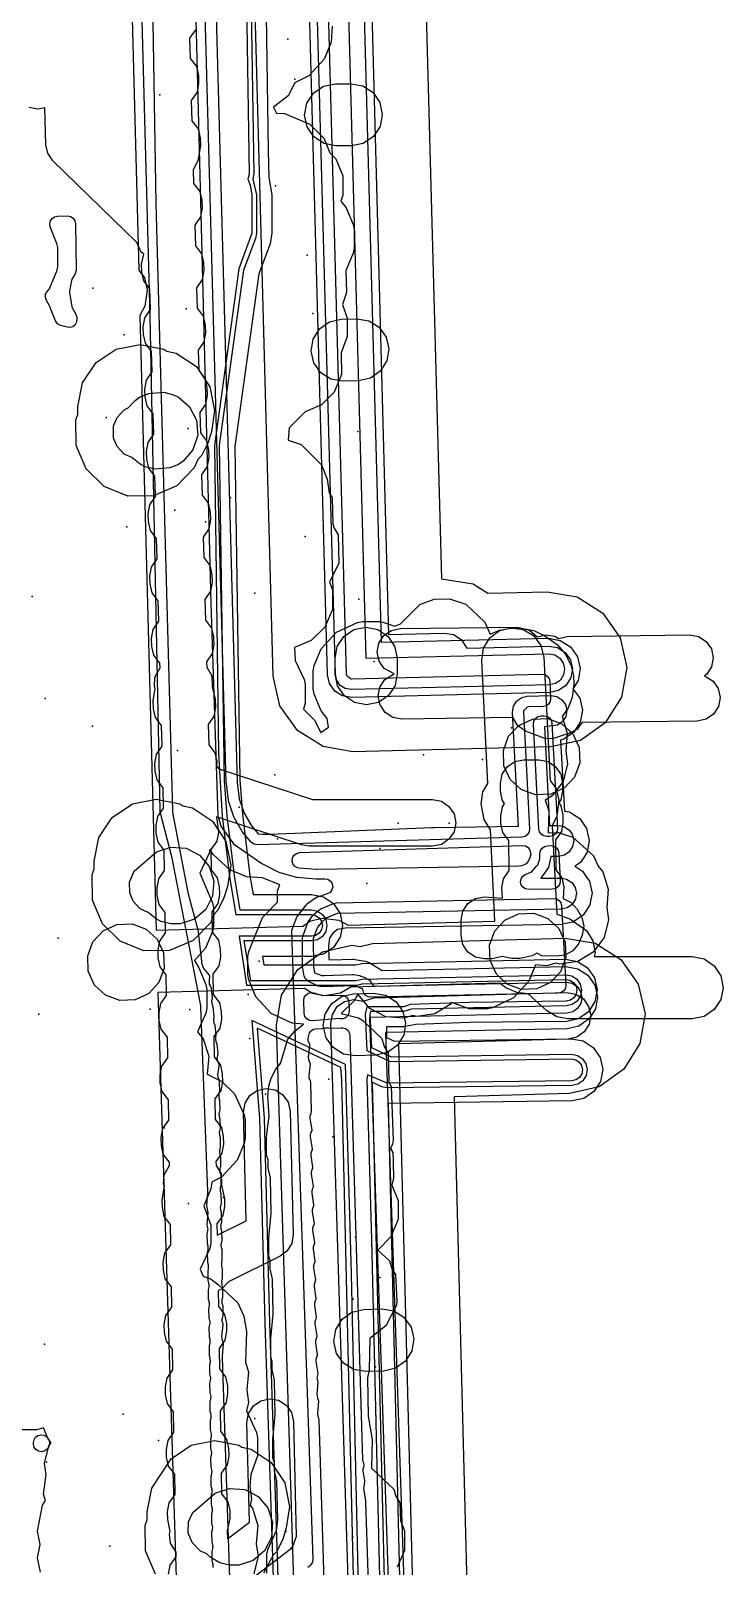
# Model space of a CAD drawing. Header units: metres. Extents: x 17722 to 17999, y 13535 to 15917.
# Drawn here: x 17816.7 to 17861.3, y 14822 to 14920.9 of the extents above; entities that cross this region are included whole.
import ezdxf

# ---------------------------------------------------------------- set-up
doc = ezdxf.new("R2010")
doc.units = ezdxf.units.M
for name, color, linetype in [('AI_GREENING_ALLOWED_ZONE', 4, 'Continuous'), ('AI_GREENING_EXCLUSIONS', 1, 'Continuous'), ('AI_GREENING_LAWN', 82, 'Continuous'), ('AI_GREENING_REJECTED', 6, 'Continuous')]:
    doc.layers.add(name, color=color, linetype=linetype)

msp = doc.modelspace()

# ---------------------------------------------------------------- linework, layer by layer
at = {"layer": 'AI_GREENING_ALLOWED_ZONE'}
for points in [[(17819.635, 14902.294), (17819.617, 14902.101), (17819.526, 14901.93), (17819.378, 14901.806), (17819.193, 14901.748), (17819, 14901.764), (17818.583, 14901.884), (17818.384, 14901.994), (17818.255, 14902.181), (17817.871, 14903.157), (17817.853, 14903.193), (17817.674, 14903.496), (17817.608, 14903.688), (17817.623, 14903.889), (17817.717, 14904.068), (17817.864, 14904.248), (17817.901, 14904.309), (17818.331, 14905.336), (17818.346, 14905.383), (17818.401, 14905.657), (17818.406, 14905.706), (17818.406, 14906.844), (17818.401, 14906.893), (17818.345, 14907.169), (17818.332, 14907.212), (17817.922, 14908.24), (17817.886, 14908.43), (17817.925, 14908.619), (17818.033, 14908.779), (17818.193, 14908.886), (17818.382, 14908.925), (17819.033, 14908.931), (17819.224, 14908.895), (17819.386, 14908.789), (17819.496, 14908.629), (17819.537, 14908.439), (17819.586, 14905.445), (17819.509, 14905.17), (17819.315, 14904.862), (17819.281, 14904.772), (17819.164, 14904.092), (17819.163, 14904.01), (17819.314, 14903.076), (17819.343, 14902.994), (17819.562, 14902.605), (17819.624, 14902.409), (17819.635, 14902.294)], [(17816.848, 14829.963), (17816.879, 14830.149), (17816.978, 14830.31), (17817.128, 14830.423), (17817.31, 14830.473), (17817.498, 14830.451), (17817.664, 14830.361), (17817.756, 14830.252), (17817.76, 14830.255), (17817.782, 14830.224), (17817.789, 14830.209), (17817.79, 14830.208), (17817.79, 14830.208), (17817.856, 14830.069), (17817.873, 14829.898), (17817.831, 14829.732), (17817.807, 14829.677), (17817.697, 14829.52), (17817.536, 14829.416), (17817.348, 14829.38), (17817.16, 14829.418), (17817, 14829.523), (17816.891, 14829.681), (17816.85, 14829.869), (17816.848, 14829.963)]]:
    msp.add_lwpolyline(points, close=True, dxfattribs=at)
at = {"layer": 'AI_GREENING_EXCLUSIONS'}
for points in [[(17822.581, 14945.133), (17823.622, 14905.451), (17823.98, 14904.943), (17824.153, 14904.182), (17824.013, 14903.135), (17823.699, 14902.517), (17824.737, 14862.948), (17834.182, 14863.201), (17834.689, 14863.56), (17835.45, 14863.732), (17836.498, 14863.594), (17837.115, 14863.279), (17846.559, 14863.532), (17846.26, 14869.411), (17845.863, 14870.076), (17845.673, 14871.09), (17845.787, 14871.862), (17846.108, 14872.4), (17845.704, 14880.329), (17845.817, 14881.101), (17846.217, 14881.771), (17846.843, 14882.237), (17847.6, 14882.428), (17848.372, 14882.315), (17849.042, 14881.915), (17849.508, 14881.289), (17849.699, 14880.532), (17850.103, 14872.599), (17850.474, 14872.101), (17850.664, 14871.344), (17850.551, 14870.293), (17850.252, 14869.669), (17850.541, 14863.988), (17851.37, 14863.689), (17852.446, 14862.931), (17852.868, 14862.274), (17853.006, 14861.506), (17852.95, 14861.252), (17859.262, 14861.252), (17860.028, 14861.099), (17860.676, 14860.666), (17861.11, 14860.017), (17861.262, 14859.252), (17861.11, 14858.486), (17860.676, 14857.838), (17860.028, 14857.404), (17859.262, 14857.252), (17851.228, 14857.252), (17850.55, 14857.37), (17849.882, 14857.772), (17848.688, 14858.859), (17847.972, 14858.936), (17847.25, 14859.239), (17846.872, 14859.539), (17837.277, 14859.282), (17836.602, 14858.902), (17835.584, 14858.737), (17834.815, 14858.868), (17834.285, 14859.202), (17824.852, 14858.95), (17826.222, 14815.1)], [(17828.179, 14937.468), (17829.956, 14872.466), (17830.09, 14871.418), (17830.402, 14870.496), (17830.879, 14869.664), (17831.315, 14869.16), (17831.565, 14869.145), (17832.091, 14869.139), (17842.475, 14869.561), (17842.514, 14869.562), (17842.669, 14869.568), (17847.988, 14869.658), (17848.074, 14869.66), (17847.688, 14876.973), (17847.752, 14877.383), (17847.96, 14877.713), (17848.278, 14877.938), (17848.634, 14878.024), (17850.159, 14878.066), (17850.544, 14878), (17850.874, 14877.793), (17851.099, 14877.474), (17851.186, 14877.094), (17851.12, 14876.709), (17850.913, 14876.379), (17850.594, 14876.153), (17849.739, 14876.054), (17850.075, 14869.693), (17850.611, 14869.702), (17850.611, 14869.702), (17850.611, 14869.702), (17850.611, 14869.702), (17850.803, 14869.667), (17850.995, 14869.633), (17850.995, 14869.633), (17850.995, 14869.633), (17851.159, 14869.527), (17851.323, 14869.421), (17851.323, 14869.421), (17851.323, 14869.421), (17851.434, 14869.261), (17851.545, 14869.101), (17851.545, 14869.101), (17851.545, 14869.101), (17851.586, 14868.91), (17851.628, 14868.719), (17851.628, 14868.719), (17851.628, 14868.719), (17851.593, 14868.527), (17851.558, 14868.335), (17851.558, 14868.335), (17851.558, 14868.335), (17851.452, 14868.171), (17851.347, 14868.007), (17851.347, 14868.007), (17851.347, 14868.007), (17851.186, 14867.896), (17851.026, 14867.785), (17851.026, 14867.785), (17851.026, 14867.785), (17850.835, 14867.744), (17850.645, 14867.703), (17850.645, 14867.703), (17850.645, 14867.703), (17850.163, 14867.696), (17850.014, 14866.999), (17849.514, 14866.297), (17850.79, 14866.311), (17850.79, 14866.311), (17850.79, 14866.311), (17850.982, 14866.276), (17851.174, 14866.241), (17851.174, 14866.241), (17851.174, 14866.241), (17851.338, 14866.135), (17851.502, 14866.03), (17851.502, 14866.03), (17851.502, 14866.03), (17851.613, 14865.869), (17851.724, 14865.709), (17851.724, 14865.709), (17851.724, 14865.709), (17851.766, 14865.518), (17851.807, 14865.327), (17851.807, 14865.327), (17851.807, 14865.327), (17851.772, 14865.135), (17851.737, 14864.943), (17851.737, 14864.943), (17851.737, 14864.943), (17851.631, 14864.779), (17851.526, 14864.616), (17851.526, 14864.616), (17851.526, 14864.616), (17851.365, 14864.504), (17851.205, 14864.393), (17851.205, 14864.393), (17851.205, 14864.393), (17851.014, 14864.352), (17850.823, 14864.311), (17836.397, 14864.032), (17835.681, 14863.717), (17835.38, 14863.458), (17835.136, 14863.144), (17834.858, 14862.413), (17834.872, 14860.624), (17834.945, 14860.217), (17834.945, 14860.217), (17834.945, 14860.217), (17835.414, 14860.032), (17835.566, 14860.028), (17837.387, 14860.09), (17837.387, 14860.09), (17837.387, 14860.09), (17837.462, 14860.093), (17837.847, 14860.03), (17837.918, 14859.987), (17838.137, 14859.928), (17838.473, 14859.73), (17838.728, 14859.34), (17851.139, 14859.609), (17851.139, 14859.609), (17851.139, 14859.609), (17851.139, 14859.609), (17851.523, 14859.542), (17851.523, 14859.542), (17851.523, 14859.542), (17851.688, 14859.437), (17851.852, 14859.332), (17851.852, 14859.332), (17851.852, 14859.332), (17851.964, 14859.172), (17852.076, 14859.012), (17852.076, 14859.012), (17852.076, 14859.012), (17852.118, 14858.822), (17852.161, 14858.631), (17852.161, 14858.631), (17852.161, 14858.631), (17852.127, 14858.439), (17852.093, 14858.247), (17852.093, 14858.247), (17852.093, 14858.247), (17851.988, 14858.083), (17851.883, 14857.918), (17851.883, 14857.918), (17851.883, 14857.918), (17851.723, 14857.806), (17851.564, 14857.694), (17851.564, 14857.694), (17851.564, 14857.694), (17851.373, 14857.652), (17851.183, 14857.61), (17851.183, 14857.61), (17851.183, 14857.61), (17851.183, 14857.61), (17838.483, 14857.334), (17840.931, 14783.6)], [(17841.934, 14929.062), (17843.115, 14885.58), (17845.152, 14885.249), (17846.094, 14884.652), (17849.924, 14884.744), (17851.846, 14884.41), (17853.494, 14883.366), (17854.617, 14881.77), (17855.043, 14879.867), (17854.709, 14877.945), (17853.664, 14876.297), (17852.069, 14875.174), (17850.165, 14874.747), (17837.4, 14874.439), (17835.492, 14874.768), (17833.841, 14875.808), (17832.713, 14877.4), (17832.281, 14879.302), (17830.775, 14934.777)], [(17838.34, 14932.471), (17839.711, 14881.997), (17843.315, 14882.084), (17843.891, 14881.984), (17844.386, 14881.671), (17844.739, 14881.118), (17850.008, 14881.245), (17850.585, 14881.145), (17851.079, 14880.832), (17851.416, 14880.353), (17851.544, 14879.782), (17851.444, 14879.206), (17851.131, 14878.711), (17850.652, 14878.374), (17850.081, 14878.246), (17837.315, 14877.938), (17836.739, 14878.039), (17836.248, 14878.349), (17835.909, 14878.826), (17835.78, 14879.397), (17834.274, 14934.867)], [(17836.801, 14933.912), (17838.252, 14880.462), (17850.021, 14880.746), (17850.405, 14880.679), (17850.405, 14880.679), (17850.734, 14880.47), (17850.959, 14880.151), (17851.044, 14879.77), (17850.978, 14879.386), (17850.769, 14879.056), (17850.45, 14878.832), (17850.069, 14878.746), (17837.303, 14878.438), (17836.92, 14878.505), (17836.59, 14878.713), (17836.366, 14879.031), (17836.28, 14879.411), (17834.774, 14934.857)], [(17837.827, 14932.939), (17839.224, 14881.485), (17849.996, 14881.745), (17850.765, 14881.612), (17851.424, 14881.194), (17851.873, 14880.556), (17852.044, 14879.794), (17851.91, 14879.025), (17851.576, 14878.498), (17852.013, 14877.882), (17852.186, 14877.121), (17852.054, 14876.352), (17851.639, 14875.691), (17851.002, 14875.24), (17850.786, 14875.191), (17851.027, 14870.624), (17851.362, 14870.563), (17851.362, 14870.563), (17851.362, 14870.563), (17851.69, 14870.352), (17852.018, 14870.14), (17852.018, 14870.14), (17852.018, 14870.14), (17852.24, 14869.82), (17852.462, 14869.499), (17852.462, 14869.499), (17852.462, 14869.499), (17852.545, 14869.117), (17852.628, 14868.736), (17852.628, 14868.736), (17852.628, 14868.736), (17852.558, 14868.352), (17852.488, 14867.968), (17852.488, 14867.968), (17852.488, 14867.968), (17852.277, 14867.64), (17852.066, 14867.312), (17852.066, 14867.312), (17852.066, 14867.312), (17851.745, 14867.09), (17851.708, 14867.064), (17851.87, 14866.96), (17852.198, 14866.748), (17852.198, 14866.748), (17852.198, 14866.748), (17852.42, 14866.427), (17852.642, 14866.107), (17852.642, 14866.107), (17852.642, 14866.107), (17852.724, 14865.725), (17852.807, 14865.344), (17852.807, 14865.344), (17852.807, 14865.344), (17852.737, 14864.96), (17852.667, 14864.576), (17852.667, 14864.576), (17852.667, 14864.576), (17852.456, 14864.248), (17852.244, 14863.92), (17852.244, 14863.92), (17852.244, 14863.92), (17851.923, 14863.698), (17851.603, 14863.476), (17851.603, 14863.476), (17851.603, 14863.476), (17851.221, 14863.394), (17850.84, 14863.311), (17850.84, 14863.311), (17850.84, 14863.311), (17850.84, 14863.311), (17836.908, 14863.085), (17836.427, 14862.99), (17836.108, 14862.765), (17835.9, 14862.435), (17835.829, 14861.95), (17835.858, 14861.073), (17836.063, 14861.046), (17837.353, 14861.09), (17837.353, 14861.09), (17837.353, 14861.09), (17837.428, 14861.092), (17838.198, 14860.966), (17838.261, 14860.927), (17838.466, 14860.872), (17839.287, 14860.352), (17851.117, 14860.609), (17851.886, 14860.474), (17851.886, 14860.474), (17851.886, 14860.474), (17852.544, 14860.054), (17852.544, 14860.054), (17852.544, 14860.054), (17852.992, 14859.415), (17852.992, 14859.415), (17852.992, 14859.415), (17853.076, 14859.034), (17853.16, 14858.653), (17853.16, 14858.653), (17853.16, 14858.653), (17853.093, 14858.269), (17853.025, 14857.885), (17853.025, 14857.885), (17853.025, 14857.885), (17852.815, 14857.556), (17852.605, 14857.227), (17852.605, 14857.227), (17852.605, 14857.227), (17852.286, 14857.003), (17851.966, 14856.779), (17851.966, 14856.779), (17851.966, 14856.779), (17851.585, 14856.695), (17851.204, 14856.61), (17851.204, 14856.61), (17851.204, 14856.61), (17851.204, 14856.61), (17839.516, 14856.356), (17841.93, 14783.633)], [(17830.399, 14932.313), (17830.726, 14911.633), (17830.644, 14911.301), (17830.788, 14910.92), (17830.891, 14910.283), (17830.891, 14907.824), (17830.066, 14905.524), (17828.495, 14894.166), (17828.749, 14874.322), (17828.997, 14870.294), (17829.479, 14866.262), (17829.873, 14863.958), (17834.741, 14863.958), (17835.009, 14863.905), (17835.236, 14863.753), (17835.388, 14863.526), (17835.441, 14863.258), (17835.388, 14862.99), (17835.236, 14862.763), (17835.009, 14862.611), (17834.741, 14862.558), (17830.082, 14862.558), (17830.55, 14859.423), (17837.691, 14859.423), (17838.004, 14859.507), (17851.121, 14859.781), (17851.39, 14859.733), (17851.62, 14859.586), (17851.777, 14859.362), (17851.836, 14859.096), (17851.788, 14858.827), (17851.641, 14858.596), (17851.417, 14858.44), (17851.151, 14858.381), (17844.894, 14858.3), (17841.094, 14858.171), (17840.684, 14858.023), (17838.299, 14858.023), (17838.195, 14857.538), (17838.304, 14855.211), (17839.805, 14854.507), (17851.487, 14854.661), (17851.756, 14854.612), (17851.985, 14854.463), (17852.139, 14854.238), (17852.196, 14853.971), (17852.146, 14853.702), (17851.998, 14853.473), (17851.773, 14853.318), (17851.506, 14853.261), (17839.621, 14853.105), (17838.344, 14853.646), (17838.301, 14853.368), (17838.614, 14843.031), (17839.243, 14815.846)], [(17830.71, 14931.631), (17831.026, 14911.638), (17830.967, 14911.315), (17831.191, 14910.283), (17831.191, 14907.824), (17831.131, 14907.484), (17830.365, 14905.449), (17828.795, 14894.149), (17829.124, 14872.568), (17829.296, 14870.323), (17829.776, 14866.306), (17830.132, 14864.258), (17834.741, 14864.258), (17835.124, 14864.182), (17835.448, 14863.965), (17835.665, 14863.641), (17835.741, 14863.258), (17835.665, 14862.875), (17835.448, 14862.551), (17835.124, 14862.334), (17834.741, 14862.258), (17830.38, 14862.258), (17830.809, 14859.723), (17837.617, 14859.723), (17837.998, 14859.807), (17851.115, 14860.081), (17851.499, 14860.013), (17851.828, 14859.803), (17852.052, 14859.483), (17852.136, 14859.102), (17852.068, 14858.718), (17851.858, 14858.389), (17851.538, 14858.165), (17851.157, 14858.081), (17841.178, 14857.873), (17840.684, 14857.723), (17838.535, 14857.723), (17838.495, 14857.546), (17838.6, 14855.404), (17839.87, 14854.808), (17851.483, 14854.961), (17851.867, 14854.89), (17852.194, 14854.678), (17852.415, 14854.356), (17852.496, 14853.975), (17852.425, 14853.591), (17852.213, 14853.264), (17851.891, 14853.043), (17851.51, 14852.961), (17839.607, 14852.806), (17839.283, 14852.876), (17838.647, 14853.172), (17839.543, 14815.856)], [(17831.699, 14930.539), (17831.952, 14913.151), (17831.994, 14911.4), (17832.191, 14910.283), (17832.191, 14907.824), (17832.072, 14907.143), (17831.361, 14905.202), (17829.797, 14894.091), (17830.123, 14872.624), (17830.291, 14870.422), (17830.765, 14866.454), (17830.994, 14865.258), (17834.741, 14865.258), (17835.506, 14865.106), (17836.155, 14864.672), (17836.589, 14864.023), (17836.741, 14863.258), (17836.589, 14862.493), (17836.155, 14861.844), (17835.506, 14861.41), (17834.741, 14861.258), (17831.591, 14861.258), (17831.671, 14860.723), (17837.568, 14860.723), (17837.977, 14860.807), (17851.094, 14861.08), (17851.863, 14860.944), (17852.52, 14860.524), (17852.967, 14859.885), (17853.136, 14859.123), (17852.999, 14858.354), (17852.579, 14857.697), (17851.94, 14857.25), (17851.178, 14857.081), (17844.922, 14857), (17841.455, 14856.878), (17840.684, 14856.723), (17839.566, 14856.723), (17839.583, 14856.047), (17840.087, 14855.811), (17851.47, 14855.961), (17852.237, 14855.819), (17852.892, 14855.394), (17853.334, 14854.751), (17853.496, 14853.988), (17853.354, 14853.22), (17852.929, 14852.566), (17852.286, 14852.124), (17851.523, 14851.961), (17839.691, 14851.805), (17840.542, 14815.888)], [(17827.263, 14920.916), (17826.892, 14920.378), (17826.929, 14919.064), (17827.329, 14918.547), (17827.459, 14917.977), (17827.473, 14917.477), (17827.375, 14916.9), (17827.004, 14916.362), (17827.041, 14915.048), (17827.441, 14914.532), (17827.571, 14913.961), (17827.585, 14913.461), (17827.43, 14912.473), (17827.128, 14911.901), (17827.152, 14911.032), (17827.553, 14910.516), (17827.683, 14909.945), (17827.697, 14909.446), (17827.598, 14908.869), (17827.227, 14908.331), (17827.264, 14907.015), (17827.664, 14906.499), (17827.793, 14905.928), (17827.807, 14905.428), (17827.708, 14904.851), (17827.336, 14904.314), (17827.372, 14902.999), (17827.772, 14902.483), (17827.901, 14901.912), (17827.915, 14901.412), (17827.816, 14900.835), (17827.444, 14900.298), (17827.48, 14898.984), (17827.88, 14898.467), (17828.009, 14897.896), (17828.023, 14897.396), (17827.924, 14896.82), (17827.552, 14896.282), (17827.588, 14894.968), (17827.987, 14894.451), (17828.117, 14893.881), (17828.13, 14893.381), (17828.032, 14892.804), (17827.66, 14892.266), (17827.696, 14890.952), (17828.095, 14890.435), (17828.225, 14889.865), (17828.238, 14889.365), (17828.14, 14888.788), (17827.768, 14888.251), (17827.803, 14886.936), (17828.203, 14886.42), (17828.333, 14885.849), (17828.346, 14885.349), (17828.248, 14884.772), (17827.876, 14884.235), (17827.911, 14882.921), (17828.311, 14882.404), (17828.441, 14881.833), (17828.454, 14881.333), (17828.355, 14880.756), (17827.984, 14880.219), (17827.993, 14879.882), (17828.321, 14879.337), (17828.35, 14878.62), (17828.549, 14877.817), (17828.562, 14877.318), (17828.463, 14876.741), (17828.092, 14876.203), (17828.127, 14874.889), (17828.527, 14874.372), (17828.657, 14873.802), (17828.624, 14873.505), (17828.778, 14873.351), (17834.812, 14871.365), (17842.536, 14871.365), (17843.11, 14871.251), (17843.597, 14870.926), (17843.922, 14870.439), (17844.036, 14869.865), (17843.922, 14869.291), (17843.597, 14868.804), (17843.11, 14868.479), (17842.536, 14868.365), (17834.572, 14868.365), (17834.103, 14868.44), (17828.633, 14870.24), (17828.744, 14869.264), (17828.64, 14868.688), (17828.262, 14868.155), (17828.284, 14866.84), (17828.678, 14866.319), (17828.802, 14865.747), (17828.81, 14865.247), (17828.705, 14864.672), (17828.328, 14864.138), (17828.35, 14862.824), (17828.744, 14862.303), (17828.867, 14861.731), (17828.876, 14861.231), (17828.771, 14860.655), (17828.394, 14860.122), (17828.415, 14858.807), (17828.809, 14858.286), (17828.933, 14857.714), (17828.941, 14857.214), (17828.836, 14856.638), (17828.459, 14856.105), (17828.481, 14854.79), (17828.875, 14854.269), (17828.999, 14853.697), (17829.007, 14853.197), (17828.902, 14852.622), (17828.525, 14852.088), (17828.546, 14850.773), (17828.941, 14850.253), (17829.064, 14849.681), (17829.072, 14849.181), (17828.968, 14848.605), (17828.59, 14848.071), (17828.595, 14847.807), (17828.917, 14847.259), (17828.939, 14846.541), (17829.13, 14845.664), (17829.138, 14845.164), (17829.033, 14844.588), (17828.656, 14844.055), (17828.668, 14843.309), (17830.546, 14844.236), (17830.363, 14851.231), (17830.462, 14851.808), (17830.774, 14852.303), (17831.252, 14852.641), (17831.823, 14852.77), (17832.4, 14852.671), (17832.895, 14852.359), (17833.233, 14851.881), (17833.362, 14851.31), (17833.57, 14843.356), (17833.471, 14842.779), (17833.159, 14842.284), (17832.735, 14841.971), (17829.398, 14840.324), (17828.947, 14839.835), (17828.728, 14839.746), (17828.745, 14838.725), (17829.14, 14838.205), (17829.264, 14837.633), (17829.273, 14837.133), (17829.169, 14836.557), (17828.792, 14836.023), (17828.815, 14834.708), (17829.21, 14834.188), (17829.334, 14833.616), (17829.343, 14833.116), (17829.239, 14832.54), (17828.862, 14832.006), (17828.885, 14830.692), (17829.28, 14830.171), (17829.404, 14829.599), (17829.413, 14829.099), (17829.308, 14828.524), (17828.932, 14827.99), (17828.955, 14826.675), (17829.35, 14826.155), (17829.474, 14825.583), (17829.482, 14825.083), (17829.319, 14824.312), (17829.338, 14823.773), (17830.755, 14824.846), (17830.587, 14831.251), (17830.686, 14831.828), (17830.998, 14832.323), (17831.476, 14832.661), (17832.047, 14832.79), (17832.624, 14832.691), (17833.119, 14832.379), (17833.457, 14831.901), (17833.586, 14831.33), (17833.76, 14823.91), (17833.569, 14823.357), (17833.363, 14823.083), (17830.814, 14821.128)], [(17836.082, 14921.146), (17836.017, 14920.116), (17835.564, 14919.033), (17834.576, 14917.959), (17833.67, 14917.513), (17833.231, 14916.662), (17832.301, 14915.93), (17832.48, 14915.549), (17832.997, 14915.535), (17834.629, 14914.849), (17835.535, 14913.943), (17835.932, 14912.993), (17836.302, 14912.605), (17836.755, 14911.522), (17836.769, 14910.264), (17836.629, 14909.894), (17836.979, 14909.458), (17837.432, 14908.375), (17837.497, 14908.052), (17837.497, 14906.865), (17837.432, 14906.542), (17836.948, 14905.413), (17836.993, 14904.001), (17836.739, 14903.226), (17837.032, 14902.358), (17837.032, 14901.171), (17836.659, 14900.112), (17836.685, 14898.723), (17836.193, 14897.583), (17835.382, 14896.772), (17834.336, 14896.32), (17833.304, 14895.302), (17833.245, 14894.499), (17834.082, 14894.215), (17835.391, 14892.91), (17835.752, 14891.981), (17835.876, 14891.118), (17836.076, 14890.783), (17836.121, 14889.106), (17836.195, 14888.833), (17836.458, 14888.405), (17836.494, 14886.553), (17835.902, 14885.37), (17836.102, 14884.856), (17836.088, 14883.598), (17835.596, 14882.458), (17834.728, 14881.609), (17833.658, 14881.161), (17833.7, 14880.324), (17834.261, 14879.081), (17834.326, 14878.759), (17834.326, 14877.572), (17834.234, 14877.187), (17834.941, 14876.48), (17835.344, 14875.677), (17835.841, 14876.021), (17835.759, 14876.589), (17835.367, 14877.067), (17834.913, 14878.15), (17834.848, 14878.473), (17834.848, 14879.66), (17834.913, 14879.983), (17835.367, 14881.066), (17836.355, 14882.14), (17837.701, 14882.771), (17838.024, 14882.836), (17839.211, 14882.836), (17840.109, 14882.53), (17840.484, 14882.671), (17841.71, 14883.915), (17842.641, 14884.265), (17843.635, 14884.292), (17844.685, 14883.94), (17845.909, 14882.781), (17846.257, 14882.014), (17846.851, 14882.267), (17847.558, 14882.392), (17848.23, 14882.387), (17849.055, 14882.237), (17849.767, 14881.911), (17850.558, 14881.342), (17851.081, 14880.742), (17851.444, 14880.04), (17851.62, 14879.349), (17851.646, 14878.762), (17851.53, 14877.928), (17851.268, 14877.265), (17850.88, 14876.705), (17851.216, 14875.644), (17851.112, 14874.47), (17851.23, 14873.667), (17850.945, 14872.532), (17850.247, 14871.592), (17849.801, 14871.326), (17850.022, 14870.632), (17849.977, 14869.226), (17850.622, 14869.243), (17851.571, 14868.943), (17852.896, 14867.733), (17853.2, 14867.069), (17853.503, 14866.709), (17853.857, 14865.593), (17853.753, 14864.42), (17853.871, 14863.617), (17853.586, 14862.482), (17852.888, 14861.542), (17851.884, 14860.941), (17850.726, 14860.77), (17850.471, 14860.834), (17849.904, 14860.655), (17849.178, 14860.717), (17848.739, 14859.668), (17847.751, 14858.595), (17846.404, 14857.964), (17846.082, 14857.899), (17844.894, 14857.899), (17843.777, 14858.296), (17843.681, 14858.168), (17842.677, 14857.566), (17841.519, 14857.395), (17841.264, 14857.46), (17840.698, 14857.28), (17839.531, 14857.38), (17838.492, 14857.919), (17837.733, 14858.833), (17837.488, 14858.409), (17836.663, 14857.589), (17837.772, 14857.32), (17838.05, 14857.137), (17839.264, 14855.984), (17839.424, 14855.472), (17839.687, 14855.044), (17839.717, 14853.169), (17839.876, 14852.896), (17839.998, 14849.439), (17839.966, 14849.168), (17839.827, 14848.897), (17839.98, 14848.631), (17840.006, 14847.991), (17840.034, 14846.99), (17839.911, 14846.542), (17840.314, 14845.544), (17840.314, 14844.356), (17839.846, 14843.203), (17839.023, 14842.361), (17839.762, 14841.659), (17839.922, 14841.146), (17840.161, 14840.793), (17840.238, 14839.077), (17840.207, 14838.806), (17839.524, 14837.481), (17838.498, 14836.666), (17838.45, 14834.649), (17838.34, 14834.141), (17838.388, 14831.66), (17838.645, 14830.162), (17838.601, 14828.322), (17840.054, 14826.969), (17840.174, 14826.523), (17840.437, 14826.096), (17840.475, 14824.941), (17840.738, 14824.277), (17840.724, 14823.019), (17840.27, 14821.936)], [(17825.544, 14821.497), (17825.648, 14822.073), (17826.025, 14822.606), (17826.02, 14822.919), (17825.665, 14823.492), (17825.603, 14824.074), (17825.65, 14824.235), (17825.483, 14825.013), (17825.474, 14825.513), (17825.579, 14826.089), (17825.955, 14826.623), (17825.932, 14827.938), (17825.537, 14828.458), (17825.413, 14829.03), (17825.405, 14829.53), (17825.509, 14830.106), (17825.885, 14830.64), (17825.863, 14831.954), (17825.468, 14832.475), (17825.343, 14833.047), (17825.335, 14833.547), (17825.439, 14834.122), (17825.816, 14834.656), (17825.793, 14835.971), (17825.398, 14836.491), (17825.274, 14837.063), (17825.265, 14837.563), (17825.369, 14838.139), (17825.746, 14838.673), (17825.723, 14839.988), (17825.328, 14840.51), (17825.204, 14841.082), (17825.196, 14841.582), (17825.301, 14842.158), (17825.678, 14842.691), (17825.656, 14844.006), (17825.262, 14844.527), (17825.138, 14845.099), (17825.13, 14845.599), (17825.27, 14846.469), (17825.216, 14846.627), (17825.255, 14847.211), (17825.594, 14847.806), (17825.591, 14848.022), (17825.196, 14848.543), (17825.073, 14849.115), (17825.065, 14849.615), (17825.169, 14850.191), (17825.547, 14850.725), (17825.525, 14852.039), (17825.131, 14852.56), (17825.007, 14853.132), (17824.999, 14853.632), (17825.104, 14854.208), (17825.481, 14854.741), (17825.46, 14856.056), (17825.065, 14856.577), (17824.942, 14857.149), (17824.934, 14857.649), (17825.038, 14858.225), (17825.415, 14858.758), (17825.394, 14860.073), (17825, 14860.593), (17824.876, 14861.165), (17824.868, 14861.665), (17824.973, 14862.241), (17825.35, 14862.775), (17825.328, 14864.089), (17824.934, 14864.61), (17824.811, 14865.182), (17824.802, 14865.682), (17824.907, 14866.258), (17825.284, 14866.791), (17825.263, 14868.106), (17824.868, 14868.627), (17824.745, 14869.199), (17824.737, 14869.699), (17824.842, 14870.275), (17825.219, 14870.808), (17825.197, 14872.109), (17824.801, 14872.624), (17824.671, 14873.194), (17824.658, 14873.694), (17824.757, 14874.271), (17825.128, 14874.808), (17825.093, 14876.123), (17824.693, 14876.639), (17824.564, 14877.21), (17824.55, 14877.71), (17824.682, 14878.509), (17824.627, 14878.666), (17824.66, 14879.251), (17824.993, 14879.849), (17824.985, 14880.139), (17824.585, 14880.655), (17824.456, 14881.226), (17824.442, 14881.726), (17824.541, 14882.303), (17824.912, 14882.84), (17824.877, 14884.154), (17824.477, 14884.671), (17824.348, 14885.242), (17824.334, 14885.741), (17824.433, 14886.318), (17824.805, 14886.856), (17824.769, 14888.17), (17824.369, 14888.687), (17824.24, 14889.257), (17824.226, 14889.757), (17824.325, 14890.334), (17824.697, 14890.871), (17824.661, 14892.186), (17824.261, 14892.702), (17824.132, 14893.273), (17824.118, 14893.773), (17824.217, 14894.35), (17824.589, 14894.887), (17824.553, 14896.202), (17824.154, 14896.718), (17824.024, 14897.289), (17824.011, 14897.789), (17824.109, 14898.366), (17824.481, 14898.903), (17824.445, 14900.217), (17824.046, 14900.734), (17823.916, 14901.305), (17823.903, 14901.805), (17824.001, 14902.382), (17824.373, 14902.919), (17824.338, 14904.233), (17823.938, 14904.75), (17823.808, 14905.321), (17823.795, 14905.82), (17823.94, 14906.471), (17823.772, 14906.613), (17823.495, 14907.217), (17818.095, 14912.488), (17817.764, 14912.971), (17817.644, 14913.522), (17817.581, 14915.903), (17817.11, 14915.805), (17816.535, 14915.914)], [(17831.874, 14821.569), (17831.874, 14822.756), (17831.939, 14823.079), (17832.49, 14824.307), (17832.582, 14824.967), (17832.52, 14827.486), (17832.369, 14828.15), (17832.369, 14828.671), (17832.263, 14828.975), (17832.263, 14830.162), (17832.409, 14831.744), (17832.363, 14833.993), (17832.218, 14834.648), (17832.218, 14835.182), (17832.117, 14835.473), (17832.117, 14836.661), (17832.276, 14838.242), (17832.231, 14840.492), (17832.086, 14841.147), (17832.086, 14841.68), (17831.985, 14841.972), (17831.985, 14843.159), (17832.144, 14844.741), (17832.098, 14846.991), (17831.953, 14847.646), (17831.953, 14848.179), (17831.853, 14848.47), (17831.853, 14849.658), (17832.012, 14850.99), (17831.941, 14852.267), (17831.996, 14852.907), (17832.146, 14853.419), (17832.453, 14854.006), (17832.756, 14854.376), (17833.221, 14855.942), (17833.66, 14856.444), (17834.228, 14856.902), (17833.498, 14856.968), (17832.152, 14857.598), (17831.164, 14858.672), (17830.711, 14859.755), (17830.645, 14860.078), (17830.645, 14861.265), (17830.711, 14861.588), (17831.598, 14863.765), (17832.544, 14864.761), (17832.548, 14865.488), (17832.708, 14865.881), (17831.584, 14866.314), (17830.577, 14866.379), (17829.494, 14866.832), (17828.42, 14867.82), (17828.204, 14868.175), (17828.151, 14867.916), (17827.552, 14866.616), (17828.372, 14864.705), (17828.437, 14864.383), (17828.437, 14863.195), (17828.372, 14862.873), (17827.919, 14861.79), (17827.213, 14860.998), (17827.483, 14860.531), (17827.937, 14859.448), (17828.002, 14859.125), (17828.002, 14857.938), (17827.937, 14857.615), (17827.395, 14856.401), (17827.772, 14855.953), (17828.126, 14854.837), (17828.026, 14853.681), (17828.973, 14853.218), (17829.783, 14852.408), (17830.414, 14851.061), (17830.479, 14850.739), (17830.479, 14849.551), (17830.414, 14849.229), (17829.96, 14848.145), (17828.973, 14847.072), (17828.322, 14846.732), (17828.257, 14846.295), (17827.805, 14845.214), (17828.258, 14843.963), (17828.258, 14842.776), (17828.193, 14842.453), (17827.582, 14841.136), (17827.77, 14840.669), (17828.287, 14840.486), (17828.765, 14840.128), (17829.989, 14838.969), (17830.375, 14838.113), (17830.557, 14837.124), (17830.489, 14835.121), (17830.678, 14834.525), (17830.574, 14833.352), (17830.693, 14832.549), (17830.558, 14832.014), (17831.206, 14830.616), (17831.271, 14830.294), (17831.271, 14829.106), (17830.838, 14827.906), (17830.77, 14827.141), (17830.888, 14826.338), (17830.783, 14825.919), (17830.936, 14825.738), (17831.289, 14824.622), (17831.185, 14823.449), (17831.304, 14822.646), (17831.019, 14821.51)], [(17833.67, 14818.958), (17832.496, 14856.853), (17832.82, 14858.777), (17833.856, 14860.431), (17835.445, 14861.562), (17837.346, 14861.999), (17837.867, 14861.911), (17838.671, 14862.094), (17838.671, 14862.094), (17851.085, 14862.435), (17853.009, 14862.108), (17854.66, 14861.069), (17855.788, 14859.477), (17856.221, 14857.575), (17855.893, 14855.652), (17854.854, 14854), (17853.262, 14852.872), (17851.36, 14852.439), (17843.936, 14852.235), (17845.558, 14789.371)], [(17837.168, 14819.082), (17835.995, 14856.957), (17836.092, 14857.534), (17836.402, 14858.03), (17836.879, 14858.369), (17837.45, 14858.5), (17838.07, 14858.376), (17838.767, 14858.596), (17838.767, 14858.596), (17851.182, 14858.937), (17851.758, 14858.838), (17852.254, 14858.527), (17852.592, 14858.049), (17852.722, 14857.479), (17852.624, 14856.902), (17852.312, 14856.406), (17851.835, 14856.068), (17851.264, 14855.938), (17840.347, 14855.638), (17842.15, 14785.753)], [(17837.833, 14817.673), (17837.317, 14840.827), (17836.927, 14854.311), (17830.891, 14857.142), (17831.394, 14850.837), (17831.737, 14837.655), (17832.576, 14812.08)], [(17837.533, 14817.671), (17836.701, 14853.328), (17836.632, 14854.118), (17831.24, 14856.647), (17831.694, 14850.846), (17832.037, 14837.664), (17832.875, 14812.089)], [(17817.288, 14821.626), (17817.102, 14822.546), (17817.269, 14823.408), (17817.095, 14824.272), (17817.415, 14825.927), (17817.622, 14826.237), (17817.495, 14826.638), (17817.65, 14827.909), (17817.546, 14828.614), (17817.831, 14829.749), (17817.971, 14829.958), (17817.76, 14830.255), (17817.488, 14830.907), (17817.032, 14830.786), (17815.845, 14830.786)], [(17824.697, 14821.489), (17824.05, 14822.998), (17824.034, 14824.659), (17824.158, 14824.995), (17824.158, 14825.508), (17824.462, 14827.039), (17825.696, 14828.928), (17826.994, 14829.796), (17828.525, 14830.1), (17828.525, 14830.1), (17830.055, 14829.796), (17830.255, 14829.662), (17830.857, 14829.543), (17832.155, 14828.675), (17833.022, 14827.378), (17833.327, 14825.847), (17833.12, 14824.476), (17832.893, 14823.751), (17832.501, 14822.961), (17832.283, 14822.725), (17831.656, 14821.553)]]:
    msp.add_lwpolyline(points, dxfattribs=at)
for points in [[(17837.317, 14913.45), (17836.317, 14913.442), (17835.551, 14913.589), (17834.899, 14914.017), (17834.46, 14914.663), (17834.302, 14915.427), (17834.448, 14916.194), (17834.877, 14916.846), (17835.523, 14917.284), (17836.287, 14917.442), (17837.287, 14917.45), (17838.053, 14917.304), (17838.705, 14916.875), (17839.144, 14916.229), (17839.302, 14915.465), (17839.155, 14914.699), (17838.727, 14914.047), (17838.081, 14913.608), (17837.317, 14913.45)], [(17836.767, 14898.294), (17835.998, 14898.425), (17835.338, 14898.841), (17834.887, 14899.478), (17834.714, 14900.239), (17834.845, 14901.008), (17835.261, 14901.669), (17835.898, 14902.12), (17836.659, 14902.292), (17837.665, 14902.32), (17838.434, 14902.188), (17839.095, 14901.773), (17839.546, 14901.136), (17839.719, 14900.375), (17839.587, 14899.606), (17839.171, 14898.945), (17838.535, 14898.494), (17837.774, 14898.321), (17836.767, 14898.294)], [(17823.7, 14900.665), (17825.23, 14900.361), (17825.429, 14900.228), (17826.032, 14900.108), (17827.33, 14899.241), (17828.197, 14897.943), (17828.502, 14896.412), (17828.294, 14895.042), (17828.068, 14894.317), (17827.676, 14893.527), (17827.427, 14893.259), (17827.197, 14892.71), (17826.074, 14891.566), (17824.566, 14890.919), (17822.905, 14890.904), (17821.383, 14891.524), (17820.239, 14892.647), (17819.591, 14894.155), (17819.576, 14895.816), (17819.7, 14896.153), (17819.7, 14896.665), (17820.004, 14898.196), (17820.871, 14899.494), (17822.169, 14900.361), (17823.7, 14900.665)], [(17826.171, 14897.274), (17826.895, 14896.655), (17827.335, 14895.795), (17827.414, 14894.812), (17827.109, 14893.881), (17826.489, 14893.158), (17826.168, 14892.935), (17825.63, 14892.717), (17824.647, 14892.639), (17824.025, 14892.79), (17823.716, 14892.944), (17823.182, 14893.374), (17822.681, 14893.604), (17822.222, 14894.089), (17821.996, 14894.63), (17821.996, 14895.419), (17822.222, 14895.96), (17822.681, 14896.445), (17822.937, 14896.572), (17823.398, 14897.06), (17823.72, 14897.283), (17824.258, 14897.501), (17825.241, 14897.579), (17825.863, 14897.428), (17826.171, 14897.274)], [(17840.268, 14879.481), (17840.123, 14878.714), (17839.696, 14878.061), (17839.052, 14877.621), (17838.288, 14877.462), (17837.521, 14877.606), (17836.868, 14878.034), (17836.428, 14878.678), (17836.268, 14879.442), (17836.259, 14880.443), (17836.403, 14881.209), (17836.83, 14881.862), (17837.475, 14882.302), (17838.239, 14882.462), (17839.006, 14882.317), (17839.659, 14881.89), (17840.099, 14881.246), (17840.258, 14880.482), (17840.268, 14879.481)], [(17839.987, 14876.652), (17839.495, 14876.97), (17839.163, 14877.452), (17839.04, 14878.024), (17839.146, 14878.6), (17839.464, 14879.091), (17840.068, 14879.45), (17839.432, 14879.797), (17839.101, 14880.279), (17838.98, 14880.852), (17839.088, 14881.427), (17839.407, 14881.918), (17839.89, 14882.248), (17840.463, 14882.369), (17848.041, 14882.457), (17848.773, 14882.276), (17849.27, 14881.845), (17849.842, 14881.975), (17850.418, 14881.876), (17850.639, 14881.737), (17851.213, 14881.86), (17859.094, 14881.964), (17859.669, 14881.857), (17860.16, 14881.539), (17860.492, 14881.057), (17860.614, 14880.484), (17860.507, 14879.909), (17860.188, 14879.418), (17860.042, 14879.317), (17860.607, 14878.985), (17860.939, 14878.503), (17861.06, 14877.93), (17860.954, 14877.355), (17860.635, 14876.864), (17860.153, 14876.532), (17859.58, 14876.41), (17852.179, 14876.313), (17851.825, 14875.882), (17851.309, 14875.606), (17850.237, 14875.276), (17849.78, 14875.293), (17848.521, 14875.774), (17848.041, 14876.11), (17847.718, 14876.652), (17840.562, 14876.547), (17839.987, 14876.652)], [(17851.569, 14875.594), (17851.978, 14874.712), (17852.017, 14873.726), (17851.676, 14872.809), (17851.029, 14872.11), (17850.147, 14871.701), (17849.161, 14871.662), (17848.244, 14872.003), (17847.545, 14872.65), (17847.136, 14873.532), (17847.097, 14874.518), (17847.438, 14875.435), (17848.085, 14876.134), (17848.967, 14876.543), (17849.953, 14876.582), (17850.87, 14876.241), (17851.569, 14875.594)], [(17846.994, 14865.688), (17847.101, 14866.263), (17847.479, 14866.795), (17847.454, 14868.728), (17847.061, 14869.25), (17846.939, 14869.822), (17846.932, 14870.322), (17847.039, 14870.898), (17847.175, 14871.108), (17847.019, 14871.342), (17846.905, 14871.916), (17846.905, 14872.416), (17847.019, 14872.99), (17847.344, 14873.477), (17847.831, 14873.802), (17848.405, 14873.916), (17849.405, 14873.916), (17849.979, 14873.802), (17850.465, 14873.477), (17850.791, 14872.99), (17850.905, 14872.416), (17850.905, 14871.916), (17850.791, 14871.342), (17850.667, 14871.157), (17850.81, 14870.948), (17850.932, 14870.376), (17850.939, 14869.876), (17850.832, 14869.3), (17850.453, 14868.768), (17850.479, 14866.835), (17850.872, 14866.313), (17850.994, 14865.741), (17850.955, 14864.998), (17851.474, 14864.743), (17851.861, 14864.303), (17852.153, 14863.778), (17852.277, 14863.207), (17852.174, 14862.631), (17851.935, 14862.076), (17851.568, 14861.621), (17851.054, 14861.34), (17850.473, 14861.277), (17849.569, 14861.307), (17849.248, 14861.465), (17848.946, 14861.301), (17848.155, 14861.134), (17847.655, 14861.127), (17847.027, 14861.267), (17846.377, 14861.102), (17845.877, 14861.102), (17845.303, 14861.216), (17844.816, 14861.541), (17844.491, 14862.028), (17844.377, 14862.602), (17844.377, 14863.602), (17844.491, 14864.176), (17844.816, 14864.663), (17845.303, 14864.988), (17845.877, 14865.102), (17847.039, 14865.007), (17846.994, 14865.688)], [(17823.207, 14871.083), (17824.738, 14871.388), (17826.269, 14871.083), (17826.468, 14870.95), (17827.071, 14870.83), (17828.368, 14869.963), (17829.236, 14868.665), (17829.54, 14867.135), (17829.333, 14865.764), (17829.107, 14865.039), (17828.714, 14864.249), (17828.465, 14863.981), (17828.236, 14863.433), (17827.113, 14862.289), (17825.604, 14861.641), (17823.943, 14861.626), (17822.421, 14862.246), (17821.277, 14863.369), (17820.63, 14864.877), (17820.614, 14866.538), (17820.738, 14866.875), (17820.738, 14867.388), (17821.043, 14868.918), (17821.91, 14870.216), (17823.207, 14871.083)], [(17828.147, 14867.059), (17828.452, 14866.128), (17828.374, 14865.145), (17827.933, 14864.286), (17827.206, 14863.657), (17826.279, 14863.361), (17825.685, 14863.361), (17825.063, 14863.512), (17824.754, 14863.666), (17824.221, 14864.096), (17823.72, 14864.326), (17823.261, 14864.811), (17823.034, 14865.352), (17823.015, 14866.043), (17823.315, 14866.762), (17824.758, 14868.005), (17825.685, 14868.302), (17826.668, 14868.223), (17827.528, 14867.782), (17828.147, 14867.059)], [(17824.802, 14862.367), (17825.211, 14861.485), (17825.25, 14860.499), (17824.909, 14859.582), (17824.262, 14858.883), (17823.38, 14858.474), (17822.394, 14858.435), (17821.477, 14858.776), (17820.778, 14859.423), (17820.369, 14860.305), (17820.33, 14861.291), (17820.671, 14862.208), (17821.318, 14862.907), (17822.2, 14863.316), (17823.186, 14863.355), (17824.103, 14863.014), (17824.802, 14862.367)], [(17849.973, 14863.707), (17850.672, 14863.06), (17851.081, 14862.178), (17851.12, 14861.192), (17850.779, 14860.275), (17850.132, 14859.576), (17849.25, 14859.167), (17848.264, 14859.128), (17847.347, 14859.469), (17846.648, 14860.116), (17846.239, 14860.998), (17846.2, 14861.984), (17846.541, 14862.901), (17847.188, 14863.6), (17848.07, 14864.009), (17849.056, 14864.048), (17849.973, 14863.707)], [(17837.565, 14854.854), (17836.795, 14854.98), (17836.132, 14855.392), (17835.678, 14856.026), (17835.5, 14856.786), (17835.627, 14857.556), (17836.039, 14858.219), (17836.673, 14858.674), (17837.433, 14858.851), (17838.742, 14858.895), (17839.512, 14858.768), (17840.175, 14858.356), (17840.629, 14857.722), (17840.807, 14856.962), (17840.68, 14856.192), (17840.268, 14855.529), (17839.634, 14855.075), (17838.874, 14854.897), (17837.565, 14854.854)], [(17838.24, 14834.535), (17837.47, 14834.662), (17836.807, 14835.074), (17836.352, 14835.708), (17836.174, 14836.468), (17836.301, 14837.238), (17836.713, 14837.901), (17837.347, 14838.355), (17838.107, 14838.533), (17839.266, 14838.571), (17840.036, 14838.445), (17840.699, 14838.033), (17841.154, 14837.399), (17841.331, 14836.639), (17841.205, 14835.869), (17840.793, 14835.206), (17840.159, 14834.751), (17839.399, 14834.574), (17838.24, 14834.535)], [(17831.934, 14825.771), (17832.239, 14824.841), (17832.161, 14823.858), (17831.72, 14822.998), (17830.993, 14822.37), (17830.066, 14822.073), (17829.472, 14822.073), (17828.85, 14822.224), (17828.223, 14822.593), (17828.007, 14822.809), (17827.586, 14822.985), (17827.048, 14823.523), (17826.801, 14824.162), (17826.821, 14824.853), (17827.101, 14825.474), (17828.545, 14826.718), (17829.472, 14827.014), (17830.455, 14826.935), (17831.314, 14826.495), (17831.934, 14825.771)]]:
    msp.add_lwpolyline(points, close=True, dxfattribs=at)
at = {"layer": 'AI_GREENING_LAWN'}
for points in [[(17830.826, 14780.561), (17829.005, 14835.439), (17829.006, 14835.498), (17829.076, 14836.325), (17829.056, 14836.446), (17829.019, 14836.53), (17828.978, 14836.785), (17829.059, 14837.553), (17829.058, 14837.59), (17829.031, 14837.661), (17829.035, 14837.662), (17829.001, 14837.758), (17828.998, 14837.922), (17829.016, 14837.975), (17829.013, 14837.975), (17829.055, 14838.153), (17829.045, 14838.755), (17828.999, 14838.909), (17828.995, 14839.177), (17829.036, 14839.333), (17829.026, 14839.958), (17828.98, 14840.117), (17828.962, 14840.306), (17828.983, 14840.38), (17828.977, 14840.381), (17829.019, 14840.559), (17829.008, 14841.161), (17828.963, 14841.315), (17828.959, 14841.583), (17829, 14841.738), (17828.99, 14842.364), (17828.943, 14842.523), (17828.925, 14842.712), (17828.947, 14842.785), (17828.941, 14842.787), (17828.982, 14842.965), (17828.972, 14843.567), (17828.925, 14843.725), (17828.907, 14843.915), (17828.929, 14843.988), (17828.923, 14843.99), (17828.964, 14844.168), (17828.954, 14844.77), (17828.907, 14844.928), (17828.889, 14845.117), (17828.911, 14845.191), (17828.905, 14845.193), (17828.946, 14845.37), (17828.936, 14845.973), (17828.891, 14846.126), (17828.887, 14846.394), (17828.927, 14846.55), (17828.918, 14847.175), (17828.872, 14847.33), (17828.869, 14847.598), (17828.909, 14847.753), (17828.901, 14848.355), (17828.854, 14848.531), (17828.857, 14848.532), (17828.838, 14848.584), (17828.836, 14848.748), (17828.853, 14848.801), (17828.85, 14848.801), (17828.892, 14848.979), (17828.882, 14849.581), (17828.835, 14849.74), (17828.817, 14849.929), (17828.839, 14850.003), (17828.832, 14850.004), (17828.874, 14850.182), (17828.864, 14850.784), (17828.817, 14850.943), (17828.799, 14851.132), (17828.82, 14851.205), (17828.814, 14851.207), (17828.856, 14851.385), (17828.846, 14851.987), (17828.8, 14852.141), (17828.796, 14852.409), (17828.837, 14852.564), (17828.827, 14853.19), (17828.79, 14853.316), (17828.789, 14853.318), (17828.723, 14853.483), (17828.72, 14853.661), (17828.802, 14854.179), (17828.787, 14854.31), (17828.709, 14854.503), (17828.673, 14854.692), (17828.71, 14854.88), (17828.717, 14854.897), (17828.734, 14855.016), (17828.67, 14855.615), (17828.61, 14855.769), (17828.575, 14855.956), (17828.59, 14856.031), (17828.584, 14856.032), (17828.609, 14856.213), (17828.546, 14856.812), (17828.485, 14856.965), (17828.45, 14857.152), (17828.465, 14857.227), (17828.459, 14857.228), (17828.485, 14857.409), (17828.421, 14858.008), (17828.363, 14858.157), (17828.335, 14858.424), (17828.361, 14858.582), (17828.297, 14859.205), (17828.23, 14859.374), (17828.175, 14859.488), (17828.165, 14859.684), (17828.205, 14859.963), (17828.202, 14860.012), (17828.179, 14860.055), (17827.816, 14860.489), (17827.703, 14860.754), (17827.472, 14862.834), (17827.465, 14862.871), (17826.805, 14865.347), (17826.797, 14865.382), (17825.815, 14870.53), (17825.807, 14870.61), (17824.741, 14909.724), (17824.741, 14909.729), (17824.266, 14938.274)], [(17826.855, 14938.304), (17828.255, 14883.989), (17828.714, 14870.324), (17828.724, 14870.262), (17828.902, 14869.658), (17828.939, 14869.582), (17829.67, 14868.574), (17829.729, 14868.516), (17831.554, 14867.252), (17831.582, 14867.235), (17832.596, 14866.712), (17832.641, 14866.695), (17833.747, 14866.373), (17833.795, 14866.364), (17835.018, 14866.256), (17835.045, 14866.255), (17835.598, 14866.265), (17835.797, 14866.228), (17835.964, 14866.115), (17836.074, 14865.946), (17836.107, 14865.747), (17836.059, 14865.55), (17835.937, 14865.389), (17835.761, 14865.29), (17835.132, 14865.086), (17835.066, 14865.054), (17834.432, 14864.612), (17834.379, 14864.563), (17833.812, 14863.847), (17833.774, 14863.778), (17833.464, 14862.928), (17833.449, 14862.835), (17834.838, 14822.441), (17834.796, 14822.221), (17834.661, 14822.042), (17834.612, 14822.017), (17834.613, 14822.015), (17834.499, 14821.931)], [(17835.475, 14934.849), (17836.985, 14879.427), (17836.998, 14879.378), (17837.03, 14879.338), (17837.253, 14879.164), (17837.289, 14879.145), (17837.329, 14879.139), (17849.575, 14879.435), (17849.764, 14879.403), (17849.927, 14879.302), (17850.04, 14879.147), (17850.086, 14878.961), (17850.144, 14877.877), (17850.115, 14877.682), (17850.012, 14877.512), (17849.852, 14877.396), (17849.659, 14877.351), (17848.689, 14877.323), (17848.645, 14877.314), (17848.608, 14877.288), (17848.426, 14877.105), (17848.4, 14877.064), (17848.392, 14877.016), (17848.785, 14869.475), (17848.756, 14869.279), (17848.653, 14869.11), (17848.493, 14868.994), (17848.3, 14868.949), (17831.242, 14868.455), (17831.026, 14868.497), (17830.849, 14868.628), (17830.337, 14869.221), (17830.282, 14869.299), (17829.785, 14870.164), (17829.745, 14870.253), (17829.42, 14871.213), (17829.398, 14871.309), (17829.26, 14872.388), (17829.256, 14872.437), (17827.475, 14937.627)], [(17823.379, 14937.403), (17824.331, 14902.491), (17824.331, 14902.488), (17824.973, 14870.646), (17824.981, 14870.589), (17825.752, 14867.621), (17825.759, 14867.59), (17827.593, 14858.095), (17827.602, 14858.019), (17828.05, 14846.121), (17828.048, 14846.058), (17827.974, 14845.224), (17827.996, 14845.098), (17828.031, 14845.024), (17828.076, 14844.76), (17827.997, 14843.993), (17827.999, 14843.956), (17828.025, 14843.887), (17828.018, 14843.884), (17828.066, 14843.704), (17828.035, 14843.572), (17828.045, 14843.57), (17828.006, 14843.394), (17828.02, 14842.79), (17828.066, 14842.637), (17828.072, 14842.369), (17828.033, 14842.213), (17828.046, 14841.588), (17828.092, 14841.434), (17828.098, 14841.166), (17828.058, 14841.01), (17828.07, 14840.408), (17828.118, 14840.232), (17828.112, 14840.23), (17828.136, 14840.157), (17828.125, 14839.967), (17828.084, 14839.807), (17828.096, 14839.205), (17828.144, 14839.029), (17828.138, 14839.027), (17828.162, 14838.954), (17828.151, 14838.764), (17828.11, 14838.604), (17828.122, 14838.002), (17828.17, 14837.825), (17828.167, 14837.825), (17828.186, 14837.773), (17828.189, 14837.609), (17828.173, 14837.558), (17828.176, 14837.557), (17828.135, 14837.38), (17828.144, 14836.777), (17828.189, 14836.624), (17828.192, 14836.355), (17828.151, 14836.2), (17828.16, 14835.574), (17828.205, 14835.42), (17828.208, 14835.152), (17828.167, 14834.997), (17828.174, 14834.394), (17828.221, 14834.218), (17828.214, 14834.216), (17828.238, 14834.143), (17828.225, 14833.953), (17828.183, 14833.794), (17828.19, 14833.191), (17828.237, 14833.014), (17828.23, 14833.013), (17828.254, 14832.94), (17828.241, 14832.75), (17828.199, 14832.59), (17828.206, 14831.988), (17828.253, 14831.811), (17828.246, 14831.809), (17828.27, 14831.736), (17828.257, 14831.547), (17828.215, 14831.387), (17828.222, 14830.784), (17828.269, 14830.608), (17828.262, 14830.606), (17828.286, 14830.533), (17828.273, 14830.344), (17828.231, 14830.184), (17828.238, 14829.581), (17828.284, 14829.405), (17828.278, 14829.403), (17828.302, 14829.33), (17828.289, 14829.14), (17828.247, 14828.981), (17828.254, 14828.378), (17828.3, 14828.201), (17828.294, 14828.2), (17828.318, 14828.127), (17828.305, 14827.937), (17828.263, 14827.777), (17828.27, 14827.175), (17828.316, 14826.998), (17828.31, 14826.996), (17828.334, 14826.923), (17828.321, 14826.734), (17828.279, 14826.574), (17828.285, 14825.971), (17828.332, 14825.795), (17828.326, 14825.793), (17828.35, 14825.72), (17828.337, 14825.53), (17828.295, 14825.371), (17828.301, 14824.768), (17828.348, 14824.591), (17828.342, 14824.59), (17828.366, 14824.517), (17828.353, 14824.327), (17828.311, 14824.167), (17828.317, 14823.565), (17828.364, 14823.388), (17828.358, 14823.386), (17828.382, 14823.313), (17828.369, 14823.124), (17828.326, 14822.964), (17828.333, 14822.361), (17828.38, 14822.185), (17828.374, 14822.183), (17828.397, 14822.11), (17828.385, 14821.921)], [(17836.679, 14785.124), (17835.241, 14831.445), (17835.221, 14831.536), (17835.18, 14831.63), (17835.141, 14831.87), (17835.205, 14832.63), (17835.181, 14832.758), (17835.152, 14832.815), (17835.104, 14833.081), (17835.174, 14833.828), (17835.131, 14834.039), (17835.14, 14834.041), (17835.113, 14834.141), (17835.15, 14834.312), (17835.142, 14834.315), (17835.163, 14834.385), (17835.163, 14834.421), (17835.046, 14835.192), (17835.045, 14835.341), (17835.089, 14835.484), (17835.123, 14835.556), (17835.134, 14835.59), (17835.134, 14835.626), (17835.016, 14836.397), (17835.016, 14836.546), (17835.059, 14836.689), (17835.094, 14836.761), (17835.104, 14836.796), (17835.104, 14836.832), (17834.986, 14837.601), (17834.986, 14837.751), (17835.03, 14837.894), (17835.064, 14837.966), (17835.075, 14838.001), (17835.075, 14838.037), (17834.956, 14838.806), (17834.956, 14838.956), (17835, 14839.099), (17835.035, 14839.171), (17835.045, 14839.206), (17835.045, 14839.243), (17834.926, 14840.01), (17834.926, 14840.161), (17834.97, 14840.304), (17835.005, 14840.376), (17835.016, 14840.411), (17835.016, 14840.448), (17834.896, 14841.214), (17834.896, 14841.365), (17834.94, 14841.51), (17834.975, 14841.582), (17834.986, 14841.617), (17834.986, 14841.653), (17834.866, 14842.419), (17834.866, 14842.57), (17834.911, 14842.715), (17834.946, 14842.787), (17834.957, 14842.822), (17834.956, 14842.859), (17834.836, 14843.623), (17834.836, 14843.775), (17834.881, 14843.92), (17834.916, 14843.992), (17834.927, 14844.027), (17834.927, 14844.064), (17834.807, 14844.828), (17834.806, 14844.98), (17834.851, 14845.125), (17834.886, 14845.197), (17834.897, 14845.232), (17834.897, 14845.269), (17834.777, 14846.032), (17834.776, 14846.185), (17834.822, 14846.33), (17834.857, 14846.402), (17834.868, 14846.438), (17834.868, 14846.475), (17834.747, 14847.237), (17834.746, 14847.39), (17834.792, 14847.536), (17834.827, 14847.608), (17834.838, 14847.643), (17834.838, 14847.68), (17834.717, 14848.441), (17834.716, 14848.594), (17834.762, 14848.741), (17834.798, 14848.813), (17834.809, 14848.848), (17834.809, 14848.886), (17834.687, 14849.645), (17834.686, 14849.799), (17834.732, 14849.946), (17834.768, 14850.018), (17834.779, 14850.054), (17834.779, 14850.091), (17834.659, 14850.836), (17834.66, 14851.003), (17834.716, 14851.159), (17834.722, 14851.17), (17834.753, 14851.296), (17834.708, 14853.135), (17834.671, 14853.259), (17834.664, 14853.27), (17834.6, 14853.424), (17834.591, 14853.591), (17834.675, 14854.339), (17834.673, 14854.376), (17834.66, 14854.411), (17834.66, 14854.411), (17834.62, 14854.482), (17834.566, 14854.627), (17834.559, 14854.783), (17834.645, 14855.543), (17834.643, 14855.581), (17834.63, 14855.616), (17834.595, 14855.678), (17834.539, 14855.832), (17834.536, 14855.996), (17834.563, 14856.18), (17834.618, 14856.346), (17834.728, 14856.483), (17834.878, 14856.574), (17835.05, 14856.607), (17835.41, 14856.613), (17835.571, 14856.663), (17835.832, 14856.672), (17835.988, 14856.636), (17836.647, 14856.664), (17836.757, 14856.675), (17836.932, 14856.629), (17837.08, 14856.522), (17837.179, 14856.369), (17837.218, 14856.192), (17838.025, 14828.851), (17838.044, 14828.763), (17838.071, 14828.697), (17838.109, 14828.534), (17838.09, 14828.367), (17838.059, 14828.26), (17838.053, 14828.153), (17838.158, 14827.493), (17838.138, 14827.255), (17838.103, 14827.15), (17838.092, 14827.036), (17838.213, 14826.191), (17838.218, 14826.137), (17839.577, 14785.197)]]:
    msp.add_lwpolyline(points, dxfattribs=at)
for points in [[(17849.432, 14869.279), (17849.386, 14869.464), (17849.029, 14876.222), (17849.058, 14876.418), (17849.161, 14876.587), (17849.321, 14876.703), (17849.515, 14876.748), (17849.715, 14876.754), (17849.904, 14876.722), (17850.068, 14876.621), (17850.181, 14876.466), (17850.228, 14876.28), (17850.585, 14869.52), (17850.556, 14869.323), (17850.452, 14869.152), (17850.289, 14869.037), (17850.095, 14868.994), (17849.894, 14868.99), (17849.706, 14869.023), (17849.544, 14869.124), (17849.432, 14869.279)], [(17848.533, 14868.373), (17848.699, 14868.27), (17848.813, 14868.111), (17848.856, 14867.921), (17848.86, 14867.821), (17848.786, 14867.544), (17848.675, 14867.363), (17848.558, 14867.232), (17848.402, 14867.149), (17848.24, 14867.097), (17848.096, 14867.074), (17835.091, 14866.854), (17835.042, 14866.856), (17833.958, 14866.946), (17833.861, 14866.964), (17833.855, 14866.966), (17833.678, 14867.059), (17833.551, 14867.215), (17833.496, 14867.408), (17833.521, 14867.607), (17833.622, 14867.78), (17833.783, 14867.899), (17833.978, 14867.946), (17848.341, 14868.405), (17848.533, 14868.373)], [(17848.963, 14866.756), (17849.263, 14867.086), (17849.313, 14867.17), (17849.444, 14867.54), (17849.458, 14867.627), (17849.453, 14867.881), (17849.487, 14868.074), (17849.593, 14868.238), (17849.753, 14868.35), (17849.944, 14868.391), (17850.162, 14868.395), (17850.35, 14868.362), (17850.512, 14868.261), (17850.624, 14868.106), (17850.67, 14867.921), (17850.765, 14866.129), (17850.735, 14865.931), (17850.631, 14865.761), (17850.468, 14865.645), (17850.273, 14865.602), (17848.715, 14865.578), (17848.523, 14865.613), (17848.359, 14865.719), (17848.248, 14865.88), (17848.207, 14866.071), (17848.243, 14866.263), (17848.349, 14866.427), (17848.51, 14866.537), (17848.878, 14866.695), (17848.963, 14866.756)], [(17834.183, 14860.506), (17834.174, 14860.595), (17834.164, 14862.436), (17834.197, 14862.617), (17834.514, 14863.449), (17834.586, 14863.578), (17834.839, 14863.903), (17834.908, 14863.975), (17835.22, 14864.244), (17835.345, 14864.323), (17836.155, 14864.679), (17836.346, 14864.721), (17850.34, 14865.002), (17850.528, 14864.969), (17850.691, 14864.868), (17850.803, 14864.714), (17850.849, 14864.528), (17851.119, 14859.425), (17851.09, 14859.228), (17850.986, 14859.058), (17850.825, 14858.942), (17850.631, 14858.898), (17838.568, 14858.636), (17838.391, 14858.665), (17838.235, 14858.754), (17838.121, 14858.892), (17838.062, 14859.061), (17838.053, 14859.123), (17838.041, 14859.16), (17838.009, 14859.182), (17837.626, 14859.359), (17837.514, 14859.381), (17835.401, 14859.307), (17835.171, 14859.354), (17834.556, 14859.643), (17834.373, 14859.789), (17834.277, 14860.003), (17834.183, 14860.506)], [(17837.059, 14857.43), (17836.924, 14857.315), (17836.757, 14857.254), (17836.58, 14857.255), (17836.563, 14857.258), (17834.812, 14857.119), (17834.612, 14857.143), (17834.439, 14857.244), (17834.319, 14857.405), (17834.272, 14857.601), (17834.245, 14858.429), (17834.275, 14858.617), (17834.373, 14858.78), (17834.524, 14858.894), (17834.707, 14858.944), (17834.896, 14858.922), (17835.386, 14858.766), (17835.466, 14858.755), (17836.647, 14858.778), (17836.839, 14858.744), (17837.002, 14858.639), (17837.114, 14858.481), (17837.157, 14858.291), (17837.171, 14857.76), (17837.145, 14857.585), (17837.059, 14857.43)]]:
    msp.add_lwpolyline(points, close=True, dxfattribs=at)
at = {"layer": 'AI_GREENING_REJECTED'}
for p in [(17833.21, 14920.31), (17833.66, 14917.75), (17824.97, 14916.73), (17832.43, 14910.87), (17834.46, 14906.42), (17820.66, 14904.29), (17826.67, 14902.95), (17834.82, 14902.66), (17822.67, 14901.28), (17821.53, 14895.96), (17826.81, 14895.25), (17837.72, 14895.06), (17825.94, 14890), (17829.52, 14890.8), (17827.92, 14889.25), (17822.85, 14888.91), (17834.34, 14888.29), (17816.76, 14884.43), (17831.09, 14884.65), (17837.8, 14884.27), (17838.77, 14880.25), (17817.6, 14877.87), (17820.65, 14876.09), (17847.62, 14875.99), (17826.12, 14874.51), (17841.96, 14874.25), (17845.75, 14873.95), (17832.39, 14872.95), (17830.09, 14870.87), (17840.32, 14869.85), (17843.6, 14869.85), (17832.56, 14868.83), (17839.16, 14868.22), (17838.3, 14865.96), (17818.43, 14862.44), (17831.37, 14860.95), (17830.67, 14858.81), (17817.19, 14857.55), (17824.36, 14857.87), (17826.91, 14857.85), (17849.46, 14858.08), (17830.78, 14855.98), (17831.79, 14852.39), (17835.85, 14853.36), (17825.26, 14850.22), (17836.11, 14849.64), (17829.07, 14845.74), (17826.83, 14845.36), (17837.58, 14843.19), (17839.14, 14840.6), (17837.43, 14839.2), (17817.54, 14836.3), (17838.87, 14834.85), (17822.61, 14831.79), (17831.09, 14831.52), (17824.9, 14830.11), (17817.68, 14828.71), (17833.08, 14824.25), (17837.41, 14823.87), (17821.75, 14823.3)]:
    msp.add_point(p, dxfattribs=at)

doc.saveas('drawing.dxf')
